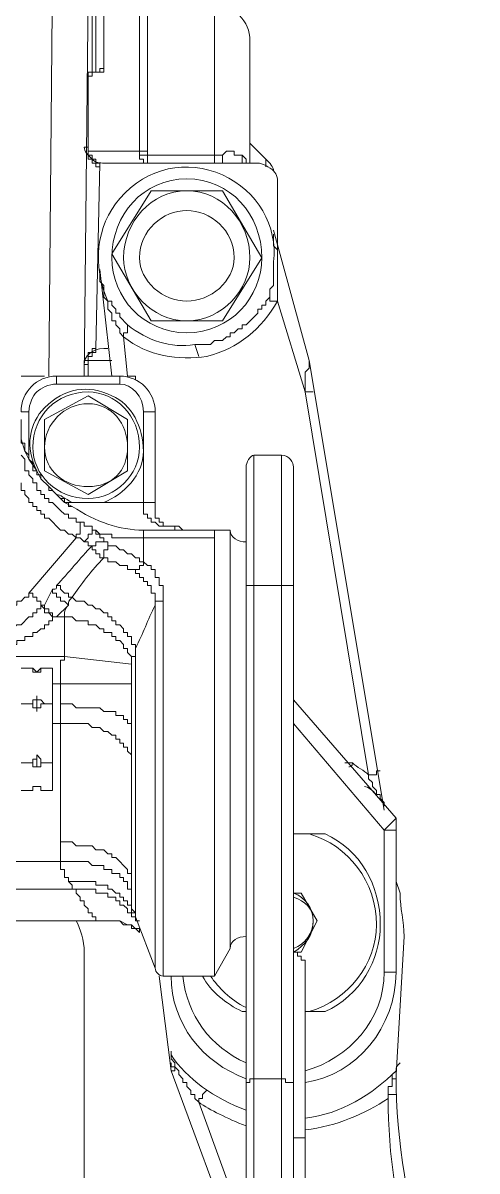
# Model space of a CAD drawing. Header units: millimetres. Extents: x 25083 to 52777, y 24772 to 45779.
# Drawn here: x 49186.8 to 49229.5, y 36173.7 to 36281.8 of the extents above; entities that cross this region are included whole.
import ezdxf

# ---------------------------------------------------------------- set-up
doc = ezdxf.new("R2010")
doc.units = ezdxf.units.MM
doc.layers.add('小车', color=7, linetype='Continuous')
doc.styles.add('标准', font='', dxfattribs={"width": 0.667})
doc.styles.get('标准').set_extended_font_data('FangSong_GB2312')
doc.dimstyles.new('标准', dxfattribs={"dimtxt": 35, "dimasz": 4, "dimexe": 2, "dimexo": 0, "dimtad": 1, "dimdec": 1, "dimzin": 9, "dimdsep": 46, "dimtxsty": '标准', "dimcen": 0, "dimdle": 6, "dimazin": 2, "dimtfac": 1, "dimtdec": 1, "dimtmove": 0, "dimatfit": 3, "dimfxl": 1, "dimtolj": 1, "dimtzin": 0, "dimarcsym": 0})

# ---------------------------------------------------------------- blocks, each defined once
blk = doc.blocks.new('zw$D2F4')
at = {"color": 7, "lineweight": 5}
for points in [[(304.51, 397.35), (304.51, 411.84)], [(299.69, 405.9), (299.32, 368.02)], [(303.4, 396.61), (303.4, 405.9)], [(303.77, 404.78), (303.77, 396.61)], [(303.03, 404.04), (302.66, 368.02)], [(307.86, 403.3), (307.86, 389.18)], [(308.6, 389.18), (308.6, 402.92)], [(314.91, 402.92), (314.91, 388.07)], [(318.25, 399.58), (318.25, 388.07)], [(303.4, 396.61), (303.03, 396.61), (303.03, 396.24)], [(303.03, 396.61), (303.4, 396.61)], [(303.03, 396.61), (303.03, 396.24)], [(303.03, 396.61), (303.03, 396.24)], [(303.77, 396.61), (303.4, 396.61)], [(303.77, 396.61), (303.4, 396.61)], [(303.4, 396.24), (303.4, 396.61)], [(303.4, 396.61), (303.4, 396.24)], [(303.4, 396.24), (303.4, 396.61)], [(303.77, 396.61), (304.51, 396.61), (304.51, 396.98), (304.51, 397.35)], [(304.51, 397.35), (304.51, 396.98), (304.14, 396.98), (304.14, 396.61), (303.77, 396.61)], [(303.4, 396.24), (303.03, 396.24), (303.03, 395.87)], [(303.03, 396.24), (303.03, 395.87)], [(303.03, 389.56), (303.03, 395.87)], [(303.03, 389.56), (302.66, 389.56)], [(304.14, 387.7), (303.77, 387.7), (303.77, 388.07), (303.4, 388.07), (303.4, 388.44), (303.03, 388.44), (303.03, 388.81), (303.03, 389.56), (302.66, 389.56)], [(303.03, 389.18), (303.03, 388.81), (303.4, 388.81), (303.4, 388.44), (303.77, 388.44), (303.77, 388.07), (304.14, 388.07)], [(307.49, 389.18), (307.86, 389.18), (307.86, 388.44), (308.23, 388.44), (308.23, 388.07)], [(307.86, 389.18), (307.86, 388.81), (308.6, 388.81)], [(308.6, 389.18), (307.86, 389.18)], [(307.86, 389.18), (307.86, 388.44), (308.23, 388.44), (308.23, 388.07)], [(308.6, 389.18), (308.6, 388.81)], [(317.51, 388.81), (316.77, 388.81), (316.77, 389.18), (316.03, 389.18), (315.66, 388.81)], [(318.25, 389.93), (319.74, 388.44)], [(318.25, 388.07), (318.25, 389.93)], [(303.77, 370.62), (304.14, 388.07)], [(304.51, 388.07), (319, 388.07)], [(308.97, 388.07), (308.23, 388.07)], [(308.23, 388.07), (308.6, 388.07)], [(314.91, 388.81), (308.6, 388.81)], [(308.6, 388.81), (308.6, 388.07)], [(308.6, 388.07), (308.97, 388.07)], [(315.66, 388.81), (315.66, 388.07)], [(317.51, 388.81), (317.51, 388.07), (317.88, 388.07)], [(317.88, 388.07), (317.88, 388.44), (317.51, 388.81)], [(319.74, 388.44), (319.74, 387.7)], [(320.85, 385.84), (320.85, 379.53)], [(308.97, 385.47), (305.26, 379.53)], [(315.66, 385.47), (308.97, 385.47)], [(319.37, 379.16), (315.66, 385.47)], [(320.48, 381.76), (323.83, 369.5)], [(320.48, 381.39), (320.48, 380.27), (320.85, 379.9), (320.85, 375.07)], [(305.26, 379.53), (308.97, 373.22)], [(315.66, 373.22), (319.37, 379.16)], [(320.48, 378.79), (320.48, 376.56), (320.11, 376.19), (320.11, 375.44)], [(305.26, 368.02), (304.14, 378.04)], [(306.37, 371.73), (306, 372.1), (306, 372.47), (305.63, 372.84), (305.63, 373.22), (305.26, 373.22), (305.26, 373.96), (304.89, 374.33), (304.89, 375.07), (304.51, 375.44), (304.51, 376.56), (304.14, 376.93), (304.14, 377.67)], [(306.74, 372.84), (306, 373.59), (306, 373.96), (305.63, 373.96), (305.63, 374.33), (305.26, 374.7), (305.26, 375.07), (304.89, 375.07)], [(320.11, 375.44), (319.74, 375.07), (319.74, 374.7), (319.37, 374.7), (319.37, 374.33), (319, 374.33), (319, 373.96), (317.88, 372.84), (317.51, 372.84), (317.51, 372.47), (317.14, 372.47), (316.77, 372.1), (316.4, 372.1), (316.4, 371.73), (316.03, 371.73), (315.66, 371.36), (315.28, 371.36), (314.91, 371.36), (314.54, 370.99), (313.06, 370.99)], [(320.11, 375.44), (320.11, 375.07), (320.85, 375.07)], [(323.45, 366.53), (320.85, 375.07)], [(306.74, 372.84), (306.74, 372.1), (306.37, 372.1), (306.37, 371.73)], [(308.97, 373.22), (315.66, 373.22)], [(306.37, 371.73), (306.74, 368.02)], [(302.66, 369.13), (302.66, 369.5), (303.03, 369.5), (303.03, 370.24), (303.4, 370.24), (303.4, 370.62), (303.77, 370.62), (303.77, 370.99)], [(303.77, 370.62), (303.77, 370.24), (303.4, 370.24), (303.4, 369.87), (303.03, 369.87), (303.03, 369.5)], [(304.89, 370.62), (304.51, 370.62)], [(313.06, 370.99), (313.43, 369.87)], [(303.03, 369.5), (302.66, 369.5)], [(323.83, 369.5), (323.83, 368.76), (323.45, 368.39), (323.45, 366.53)], [(330.88, 327.17), (323.83, 369.5)], [(302.66, 369.13), (303.03, 369.13)], [(303.03, 369.13), (303.03, 368.02)], [(298.94, 368.02), (296.72, 368.02)], [(306, 368.02), (300.06, 368.02)], [(300.06, 367.27), (300.06, 368.02)], [(306, 368.02), (306, 367.27)], [(307.49, 368.02), (306.74, 368.02)], [(307.49, 368.02), (307.49, 367.65)], [(300.06, 367.27), (306, 367.27)], [(329.4, 330.51), (323.45, 366.53)], [(323.45, 366.53), (324.2, 366.53)], [(303.03, 366.16), (298.94, 363.93)], [(306.74, 363.93), (303.03, 366.16)], [(296.72, 364.67), (297.46, 364.67)], [(297.46, 360.22), (297.46, 364.67)], [(308.23, 364.67), (309.34, 364.67)], [(308.23, 364.67), (308.23, 356.13)], [(309.34, 355.76), (309.34, 364.67)], [(299.32, 357.62), (298.57, 358.36), (298.2, 359.1), (297.46, 360.22), (297.09, 360.96), (296.72, 362.08), (296.72, 363.93)], [(299.32, 357.62), (298.57, 358.36), (298.57, 358.73), (298.2, 358.73), (298.2, 359.1), (297.83, 359.1), (297.83, 359.85), (297.46, 360.22), (297.46, 360.59), (297.09, 360.96), (297.09, 361.7), (296.72, 361.7), (296.72, 362.45), (296.72, 363.93)], [(298.94, 363.93), (298.94, 359.1)], [(306.74, 359.1), (306.74, 363.93)], [(296.72, 360.59), (297.09, 360.22), (297.09, 359.1), (297.46, 359.1), (297.46, 358.73), (297.83, 358.36), (297.83, 357.99), (298.2, 357.99), (298.2, 357.25), (298.57, 357.25), (298.57, 356.88), (298.94, 356.88), (298.94, 356.5), (299.32, 356.5), (299.32, 356.13), (299.69, 356.13), (300.06, 355.76), (300.43, 355.39), (300.8, 355.02), (301.17, 355.02), (301.17, 354.65), (301.91, 354.65), (301.91, 354.28), (302.29, 354.28)], [(318.63, 360.59), (321.23, 360.59)], [(318.63, 360.59), (318.63, 273.69)], [(321.23, 273.69), (321.23, 360.59)], [(298.94, 359.1), (303.03, 356.88)], [(303.03, 356.88), (306.74, 359.1)], [(317.88, 359.48), (317.88, 273.69)], [(322.34, 273.69), (322.34, 359.48)], [(301.91, 352.79), (301.54, 353.16), (301.17, 353.16), (300.8, 353.53), (300.43, 353.53), (299.32, 354.65), (298.94, 354.65), (298.94, 355.02), (298.57, 355.02), (298.57, 355.39), (298.2, 355.39), (298.2, 355.76), (297.83, 355.76), (297.83, 356.13), (297.46, 356.13), (297.46, 356.5), (297.09, 356.88), (297.09, 357.25), (296.72, 357.25), (296.72, 357.99)], [(300.06, 356.88), (299.32, 357.62)], [(299.32, 357.62), (299.32, 357.25)], [(300.8, 356.13), (300.8, 356.5), (300.43, 356.5), (299.69, 357.25), (299.32, 357.25)], [(301.54, 355.76), (300.8, 356.13), (300.06, 356.88)], [(309.34, 356.13), (300.8, 356.13)], [(301.54, 355.76), (301.17, 355.76), (301.17, 356.13), (300.8, 356.13)], [(308.23, 356.13), (308.23, 355.02), (308.6, 355.02), (308.6, 354.65), (308.97, 354.65), (308.97, 354.28), (309.34, 354.28), (309.71, 353.91), (311.2, 353.91), (311.2, 353.53), (312.68, 353.53)], [(309.34, 355.76), (309.34, 356.13), (308.23, 356.13)], [(312.68, 353.53), (311.94, 353.53), (311.57, 353.91), (310.08, 353.91), (310.08, 354.28), (309.71, 354.28), (309.71, 354.65), (309.34, 354.65), (309.34, 355.76)], [(302.29, 354.28), (302.29, 353.16), (301.91, 353.16), (301.91, 352.79)], [(302.29, 354.28), (302.66, 354.28), (302.66, 353.91), (303.4, 353.91), (303.4, 353.53)], [(303.4, 353.53), (303.4, 353.16), (303.03, 353.16), (303.03, 352.79), (302.66, 352.42)], [(303.4, 353.53), (303.77, 353.53), (303.77, 353.16), (304.14, 353.16), (304.14, 352.79), (304.51, 352.79), (304.51, 352.42)], [(303.4, 353.53), (303.77, 353.53), (304.14, 353.16), (305.26, 353.16), (305.26, 352.79), (308.23, 352.79)], [(316.03, 353.53), (308.23, 353.53)], [(308.23, 350.56), (308.23, 353.53)], [(312.68, 353.53), (315.28, 353.53)], [(314.91, 353.53), (312.68, 353.53)], [(314.91, 353.53), (315.28, 353.53)], [(315.28, 353.53), (314.91, 353.53), (314.91, 352.79)], [(316.4, 353.53), (316.03, 353.53)], [(316.4, 353.53), (316.4, 314.17)], [(297.46, 347.59), (301.91, 352.79)], [(302.66, 352.42), (302.29, 352.79), (301.91, 352.79)], [(303.4, 352.05), (303.03, 352.05), (303.03, 352.42), (302.66, 352.42)], [(304.51, 352.42), (303.77, 352.42), (303.77, 352.05), (303.4, 352.05)], [(304.51, 352.42), (304.89, 352.42), (304.89, 352.05)], [(308.23, 352.79), (314.91, 352.79)], [(314.91, 352.79), (314.91, 311.57)], [(304.51, 350.93), (304.14, 350.93), (304.14, 351.31), (303.77, 351.31), (303.77, 351.68), (303.4, 351.68), (303.4, 352.05)], [(304.89, 352.05), (304.89, 351.68), (304.51, 351.68), (304.51, 350.93)], [(304.89, 352.05), (305.63, 352.05), (306, 351.68), (306.37, 351.68), (306.74, 351.31), (307.11, 351.31), (307.49, 350.93), (307.86, 350.93), (307.86, 350.56), (308.23, 350.56)], [(307.49, 349.45), (307.49, 349.82), (306.74, 349.82), (306.74, 350.19), (306, 350.19), (305.63, 350.56), (304.89, 350.56), (304.89, 350.93), (304.51, 350.93)], [(308.23, 350.56), (308.23, 350.19), (307.86, 350.19), (307.86, 349.82), (307.49, 349.82), (307.49, 349.45)], [(308.23, 350.56), (308.6, 350.19), (308.97, 350.19), (308.97, 349.82), (309.34, 349.82), (309.34, 349.08), (309.71, 349.08), (309.71, 348.33), (310.08, 348.33), (310.08, 346.85)], [(309.34, 346.48), (309.34, 347.59), (308.97, 347.59), (308.97, 348.33), (308.6, 348.33), (308.6, 348.71), (308.23, 348.71), (308.23, 349.08), (307.86, 349.08), (307.86, 349.45), (307.49, 349.45)], [(298.94, 346.48), (299.69, 347.96)], [(299.69, 347.96), (299.69, 347.59), (300.06, 347.59), (300.06, 347.22), (300.43, 347.22), (300.43, 346.85), (300.8, 346.85), (301.17, 346.48)], [(300.06, 348.33), (300.43, 348.33), (300.43, 347.96), (300.8, 347.59), (301.17, 347.59), (301.17, 347.22), (301.54, 347.22)], [(318.63, 348.33), (317.88, 348.33), (317.88, 347.96)], [(318.63, 348.33), (321.23, 348.33)], [(321.23, 348.33), (322.34, 348.33), (322.34, 347.96)], [(295.6, 346.48), (296.34, 346.48), (296.34, 346.85), (296.72, 346.85), (297.09, 347.22), (297.46, 347.22), (297.46, 347.59)], [(298.57, 346.48), (298.57, 346.85), (298.2, 346.85), (298.2, 347.22), (297.83, 347.22), (297.83, 347.59), (297.46, 347.59)], [(301.54, 347.22), (301.91, 346.85), (302.66, 346.85), (303.03, 346.48), (303.4, 346.48), (303.77, 346.11), (304.14, 346.11), (304.51, 345.74), (304.89, 345.74), (304.89, 345.36), (305.26, 345.36), (305.26, 344.99), (305.63, 344.99), (305.63, 344.62), (306, 344.62), (306.37, 344.25), (306.37, 343.88), (306.74, 343.88), (306.74, 343.51), (307.11, 343.51), (307.11, 342.76), (307.49, 342.76), (307.49, 342.39)], [(309.34, 346.48), (309.34, 346.85), (310.08, 346.85)], [(310.08, 311.57), (310.08, 346.85)], [(293.37, 343.88), (295.23, 343.88), (295.23, 344.25), (295.97, 344.25), (296.34, 344.62), (296.72, 344.62), (297.46, 345.36), (297.83, 345.36), (297.83, 345.74), (298.2, 345.74), (298.2, 346.11), (298.57, 346.11), (298.57, 346.48)], [(298.57, 346.48), (298.94, 346.11), (298.94, 345.74), (299.32, 345.74), (299.69, 345.36)], [(300.06, 345.36), (299.69, 345.36), (299.69, 345.74), (299.32, 345.74), (299.32, 346.11), (298.94, 346.11), (298.94, 346.48)], [(301.17, 346.48), (300.06, 345.36)], [(309.34, 346.48), (309.34, 312.31)], [(299.69, 345.36), (299.69, 344.99), (299.32, 344.99), (299.32, 344.62), (298.94, 344.62), (298.94, 344.25), (298.57, 344.25), (298.2, 343.88), (297.83, 343.88), (297.83, 343.51), (297.09, 343.51), (297.09, 343.14), (296.34, 343.14), (296.34, 342.76), (295.97, 342.76), (295.6, 342.76)], [(300.8, 345.36), (300.06, 345.36)], [(300.8, 345.36), (300.8, 341.65)], [(300.8, 345.36), (301.54, 345.36), (301.91, 344.99), (303.03, 344.99), (303.03, 344.62), (303.77, 344.62), (304.14, 344.25), (304.51, 344.25), (304.51, 343.88), (305.26, 343.88), (305.26, 343.51), (305.63, 343.51), (305.63, 343.14), (306, 343.14), (306.37, 342.76), (306.37, 342.39), (306.74, 342.39), (306.74, 342.02), (307.11, 341.65), (307.11, 340.91)], [(295.97, 341.65), (300.8, 341.65)], [(300.43, 339.05), (300.43, 341.28), (300.8, 341.28), (300.8, 341.65)], [(300.8, 341.65), (307.11, 340.91)], [(307.49, 342.39), (307.49, 341.65), (307.11, 341.65), (307.11, 340.91)], [(307.49, 317.14), (307.49, 342.39)], [(297.46, 340.54), (296.72, 340.54)], [(297.83, 340.54), (297.46, 340.54)], [(297.46, 340.54), (297.83, 340.54), (297.83, 340.16), (298.2, 340.16)], [(298.2, 340.16), (297.83, 340.54)], [(298.2, 340.16), (298.57, 340.54)], [(298.2, 340.16), (298.57, 340.16), (298.57, 340.54), (298.94, 340.54)], [(298.94, 340.54), (298.57, 340.54)], [(299.69, 340.54), (298.94, 340.54)], [(299.69, 329.02), (299.69, 340.54)], [(307.11, 340.91), (307.11, 339.05)], [(300.43, 339.05), (299.69, 339.05)], [(300.43, 339.05), (307.11, 339.05)], [(300.43, 337.19), (300.43, 339.05)], [(296.72, 337.19), (297.46, 337.19)], [(298.2, 337.94), (298.2, 337.57), (297.83, 337.57), (297.83, 337.19), (297.46, 337.19)], [(297.46, 337.19), (297.83, 337.19), (297.83, 336.82), (298.2, 336.82), (298.2, 336.45)], [(298.2, 337.94), (298.2, 336.45)], [(298.94, 337.19), (298.57, 337.57), (298.2, 337.57), (298.2, 337.94)], [(298.2, 336.45), (298.2, 336.82), (298.57, 336.82), (298.57, 337.19), (298.94, 337.19)], [(298.94, 337.19), (299.69, 337.19)], [(300.43, 337.19), (300.43, 324.2)], [(300.43, 337.19), (301.54, 337.19), (301.91, 336.82), (304.14, 336.82), (304.51, 336.45), (305.63, 336.45), (305.63, 336.08), (306, 336.08), (306.37, 336.08), (306.37, 335.71), (306.74, 335.71), (306.74, 335.34), (307.11, 335.34), (307.11, 334.97)], [(331.99, 326.42), (322.34, 337.57)], [(299.69, 335.34), (300.43, 335.34)], [(300.43, 335.34), (303.03, 335.34), (303.4, 334.97), (304.14, 334.97), (304.51, 334.59), (304.89, 334.59), (305.26, 334.22), (305.63, 334.22), (305.63, 333.85), (306, 333.85), (306, 333.48), (306.37, 333.48), (306.37, 333.11), (306.74, 333.11), (306.74, 332.74), (307.11, 332.37), (307.11, 331.62)], [(307.11, 320.48), (307.11, 334.97)], [(330.88, 325.31), (322.34, 335.34)], [(298.2, 332.37), (298.2, 331.99), (297.83, 331.99), (297.83, 331.62), (297.46, 331.62)], [(298.2, 332.37), (298.2, 331.25)], [(298.94, 331.62), (298.57, 331.62), (298.57, 331.99), (298.2, 332.37)], [(296.72, 331.62), (297.46, 331.62)], [(297.46, 331.62), (297.83, 331.62), (297.83, 331.25), (298.2, 331.25)], [(298.2, 331.25), (298.57, 331.25), (298.57, 331.62), (298.94, 331.62)], [(298.94, 331.62), (299.69, 331.62)], [(330.51, 330.88), (330.14, 330.88), (330.14, 330.51), (329.4, 330.51)], [(330.14, 328.65), (330.14, 329.02), (329.77, 329.4), (329.77, 329.77), (329.4, 330.14), (329.4, 330.51)], [(296.72, 329.02), (297.46, 329.02)], [(297.83, 329.4), (297.83, 329.02), (297.46, 329.02)], [(298.2, 329.4), (297.83, 329.4)], [(298.2, 329.4), (297.83, 329.4)], [(298.2, 329.4), (298.57, 329.4)], [(298.57, 329.4), (298.2, 329.4)], [(298.94, 329.02), (298.57, 329.02), (298.57, 329.4)], [(298.94, 329.02), (299.69, 329.02)], [(330.14, 328.65), (330.51, 328.65), (330.51, 328.28), (330.88, 327.91), (330.88, 327.54)], [(331.99, 326.42), (330.88, 325.31)], [(330.88, 325.31), (331.99, 325.31)], [(330.88, 325.31), (330.88, 311.94)], [(331.99, 311.94), (331.99, 325.31)], [(300.43, 322.34), (300.43, 324.2)], [(307.11, 320.48), (307.11, 321.23), (306.74, 321.23), (306.74, 321.6), (305.63, 322.71), (305.26, 322.71), (305.26, 323.08), (304.89, 323.08), (304.51, 323.45), (303.77, 323.45), (303.4, 323.83), (301.91, 323.83), (301.54, 324.2), (300.43, 324.2)], [(325.31, 324.94), (322.34, 324.94)], [(300.43, 322.34), (295.23, 322.34)], [(301.17, 320.48), (301.17, 320.85), (300.8, 320.85), (300.8, 321.6), (300.43, 321.6), (300.43, 322.34)], [(300.43, 322.34), (303.03, 322.34), (303.4, 321.97), (304.51, 321.97), (304.51, 321.6), (305.26, 321.6), (305.26, 321.23), (305.63, 321.23), (306, 321.23), (306, 320.85), (306.37, 320.85), (306.37, 320.48), (306.74, 320.48), (306.74, 319.74), (307.11, 319.74), (307.11, 319.37)], [(301.91, 319.74), (301.54, 319.74), (301.54, 320.11), (301.17, 320.48)], [(301.17, 320.48), (303.77, 320.48), (303.77, 320.11), (304.89, 320.11), (304.89, 319.74), (305.26, 319.74), (305.63, 319.37), (306, 319.37), (306, 319), (306.37, 319), (306.37, 318.63), (306.74, 318.63), (306.74, 318.25), (307.11, 318.25), (307.11, 317.51), (307.49, 317.51), (307.49, 317.14)], [(307.11, 320.48), (307.11, 319.37)], [(332.37, 319.37), (331.99, 320.48)], [(295.23, 319.74), (301.91, 319.74)], [(303.77, 316.77), (303.77, 317.14), (303.4, 317.14), (303.4, 317.51), (303.03, 317.51), (303.03, 317.88), (302.66, 318.25), (302.66, 318.63), (302.29, 318.63), (302.29, 319), (301.91, 319.37), (301.91, 319.74)], [(301.91, 319.74), (303.77, 319.74), (303.77, 319.37), (304.89, 319.37), (304.89, 319), (305.63, 319), (305.63, 318.63), (306, 318.63), (306, 318.25), (306.37, 318.25), (306.74, 317.88), (306.74, 317.51), (307.11, 317.51), (307.11, 317.14), (307.49, 317.14), (307.49, 316.77), (307.86, 316.77)], [(307.11, 319.37), (307.11, 317.88), (307.49, 317.51), (307.49, 317.14)], [(323.08, 319.37), (322.34, 319.37)], [(324.57, 316.77), (323.08, 319.37)], [(303.77, 316.77), (294.12, 316.77)], [(303.77, 316.77), (294.12, 316.77)], [(303.77, 316.77), (306, 316.77), (306.74, 316.4), (307.11, 316.4), (307.86, 315.66)], [(303.77, 316.77), (306, 316.77), (306.37, 316.4), (307.11, 316.4), (307.11, 316.03), (307.49, 316.03), (307.86, 316.03), (307.86, 315.66)], [(307.49, 317.14), (309.34, 312.31)], [(323.08, 313.8), (324.57, 316.77)], [(323.45, 313.06), (323.08, 313.06), (323.08, 313.43), (322.71, 313.43), (322.71, 313.8), (322.34, 313.8), (322.34, 314.54)], [(331.99, 302.29), (332.74, 315.28)], [(302.66, 313.8), (302.66, 7.06)], [(316.4, 314.17), (314.91, 311.57)], [(322.71, 313.8), (323.08, 313.8)], [(323.45, 313.06), (323.45, 290.03)], [(309.71, 311.57), (310.83, 302.66)], [(310.08, 311.57), (314.91, 311.57)], [(331.99, 311.94), (330.88, 311.94)], [(317.51, 308.23), (317.88, 308.23)], [(323.45, 308.23), (325.31, 308.23)], [(311.2, 303.03), (311.2, 303.4), (310.83, 303.77), (310.83, 304.14)], [(310.83, 303.4), (310.83, 303.03), (311.2, 303.03)], [(310.83, 302.66), (311.2, 302.66), (311.2, 303.03)], [(317.14, 285.58), (310.83, 302.66)], [(313.43, 299.69), (313.06, 300.06), (313.06, 300.43), (312.68, 300.43), (312.68, 300.8), (312.31, 301.17), (312.31, 301.54), (311.94, 301.54), (311.94, 301.91), (311.57, 302.29), (311.57, 302.66), (311.2, 303.03)], [(331.99, 302.66), (331.62, 302.29), (331.62, 301.91)], [(318.63, 301.91), (318.25, 301.91), (318.25, 301.54), (317.88, 301.54), (317.88, 301.17)], [(321.23, 301.91), (318.63, 301.91)], [(321.23, 301.91), (321.6, 301.91), (321.6, 301.54), (322.34, 301.54), (322.34, 301.17)], [(331.25, 300.06), (331.25, 301.17), (331.62, 301.17), (331.62, 301.91)], [(331.99, 302.29), (331.99, 301.91), (331.62, 301.91)], [(314.17, 300.8), (313.8, 300.43), (313.8, 300.06), (313.43, 300.06), (313.43, 299.69)], [(331.99, 300.43), (331.25, 300.43), (331.25, 300.06)], [(313.43, 299.69), (317.88, 287.43)], [(323.45, 297.83), (323.45, 297.09)], [(323.45, 296.34), (322.34, 296.34), (322.34, 295.97)]]:
    blk.add_lwpolyline(points, dxfattribs=at)
for points in [[(318.25, 399.58), (318.25, 401.44), (316.77, 402.92), (314.91, 402.92)], [(303.4, 396.61), (303.4, 396.61), (303.4, 396.61), (303.4, 396.61)], [(303.4, 396.61), (303.4, 396.61), (303.4, 396.61), (303.4, 396.61)], [(303.4, 396.61), (303.4, 396.61), (303.4, 396.61), (303.4, 396.61)], [(303.03, 396.24), (303.03, 396.24), (303.03, 396.24), (303.03, 395.87)], [(303.03, 396.24), (303.03, 396.24), (303.03, 396.24), (303.03, 396.24)], [(303.03, 396.24), (303.03, 396.24), (303.03, 396.24), (303.03, 396.24)], [(303.03, 396.24), (303.03, 396.24), (303.03, 396.24), (303.03, 396.24)], [(303.03, 396.24), (303.03, 396.24), (303.03, 396.24), (303.03, 396.24)], [(303.03, 396.24), (303.03, 396.24), (303.03, 396.24), (303.03, 396.24)], [(318.25, 390.3), (318.25, 390.3), (318.25, 389.93), (318.25, 389.93)], [(302.66, 389.56), (302.66, 389.18), (303.03, 388.81), (303.4, 388.44)], [(303.03, 389.56), (303.03, 389.56), (303.03, 389.56), (303.03, 389.18)], [(307.49, 389.18), (306, 389.18), (304.51, 389.18), (303.03, 389.18)], [(307.86, 389.18), (307.86, 389.18), (307.49, 389.18), (307.49, 389.18)], [(307.86, 389.18), (307.86, 389.18), (307.86, 389.18), (307.86, 389.18)], [(303.4, 388.44), (303.77, 388.07), (304.14, 388.07), (304.51, 388.07)], [(304.14, 388.07), (304.14, 388.07), (304.14, 388.07), (304.14, 388.07)], [(306, 384.73), (308.6, 387.7), (312.31, 388.44), (315.66, 386.96)], [(314.91, 388.81), (314.91, 388.81), (315.28, 388.81), (315.66, 388.81)], [(320.48, 387.33), (320.11, 387.7), (319.37, 388.07), (319, 388.07)], [(320.48, 387.33), (320.48, 387.7), (320.11, 388.07), (319.74, 388.44)], [(315.66, 386.96), (319, 385.47), (320.85, 382.13), (320.48, 378.79)], [(320.85, 385.84), (320.85, 386.58), (320.85, 386.96), (320.48, 387.33)], [(304.89, 375.07), (303.4, 378.41), (303.77, 382.13), (306, 384.73)], [(304.14, 378.04), (304.14, 378.04), (304.14, 378.04), (304.14, 377.67)], [(314.17, 369.87), (317.14, 370.62), (319.37, 372.47), (320.85, 375.07)], [(306.74, 372.84), (308.6, 371.36), (310.83, 370.62), (313.06, 370.99)], [(306.37, 371.73), (308.6, 369.87), (311.57, 369.5), (314.17, 369.87)], [(302.66, 369.13), (302.66, 369.87), (303.4, 370.62), (304.51, 370.62)], [(303.77, 370.62), (303.77, 370.62), (303.77, 370.62), (303.77, 370.62)], [(303.03, 369.5), (303.03, 369.5), (303.03, 369.13), (303.03, 369.13)], [(303.03, 369.5), (303.77, 369.5), (304.51, 369.5), (305.26, 369.5)], [(323.83, 369.5), (323.83, 369.5), (323.83, 369.5), (323.83, 369.5)], [(300.06, 368.02), (298.2, 368.02), (296.72, 366.53), (296.72, 364.67)], [(309.34, 364.67), (309.34, 366.53), (307.86, 368.02), (306, 368.02)], [(298.2, 366.53), (297.83, 366.16), (297.46, 365.42), (297.46, 364.67)], [(300.06, 367.27), (299.32, 367.27), (298.57, 366.9), (298.2, 366.53)], [(298.94, 365.05), (300.8, 366.9), (303.03, 367.27), (305.26, 366.16)], [(308.23, 364.67), (308.23, 366.16), (307.11, 367.27), (306, 367.27)], [(305.26, 366.16), (307.11, 365.42), (308.23, 363.19), (308.23, 360.96)], [(298.2, 359.1), (297.09, 361.33), (297.46, 363.56), (298.94, 365.05)], [(308.23, 360.96), (308.23, 358.73), (306.37, 356.88), (304.51, 356.13)], [(318.63, 360.59), (318.25, 360.59), (317.88, 359.85), (317.88, 359.48)], [(322.34, 359.48), (322.34, 359.85), (321.97, 360.59), (321.23, 360.59)], [(299.32, 357.62), (299.32, 357.62), (299.32, 357.25), (299.32, 357.25)], [(300.06, 356.88), (300.43, 356.88), (300.8, 356.5), (301.54, 356.13)], [(300.8, 356.13), (300.8, 356.13), (300.8, 356.13), (300.8, 356.13)], [(301.54, 355.76), (303.77, 354.28), (306, 353.53), (308.23, 353.53)], [(316.4, 353.53), (316.4, 352.79), (317.14, 352.42), (317.88, 352.42)], [(304.51, 352.42), (304.51, 352.42), (304.51, 352.42), (304.51, 352.42)], [(303.4, 352.05), (302.29, 350.93), (301.17, 349.45), (300.06, 348.33)], [(304.51, 350.93), (303.4, 349.82), (302.29, 348.33), (301.54, 347.22)], [(300.06, 348.33), (300.06, 347.96), (300.06, 347.96), (299.69, 347.96)], [(301.54, 347.22), (301.17, 346.85), (301.17, 346.85), (301.17, 346.48)], [(298.94, 346.48), (298.57, 346.48), (298.57, 346.48), (298.57, 346.48)], [(301.17, 346.48), (300.8, 346.11), (300.8, 345.74), (300.8, 345.36)], [(309.34, 346.48), (308.6, 344.99), (308.23, 343.88), (307.49, 342.39)], [(300.06, 345.36), (300.06, 345.36), (300.06, 345.36), (299.69, 345.36)], [(307.11, 339.05), (307.11, 338.31), (307.11, 337.94), (307.11, 337.19)], [(307.11, 337.19), (307.11, 336.45), (307.11, 335.71), (307.11, 334.97)], [(327.91, 331.62), (327.54, 331.62), (327.54, 331.62), (327.17, 331.62)], [(327.91, 331.62), (327.91, 331.25), (327.54, 331.25), (327.54, 331.25)], [(329.4, 330.51), (329.02, 330.88), (328.28, 331.25), (327.91, 331.62)], [(330.14, 328.65), (329.77, 329.02), (329.4, 329.4), (329.02, 329.4)], [(331.99, 325.31), (331.99, 325.68), (331.99, 326.05), (331.99, 326.42)], [(330.14, 316.4), (330.14, 320.48), (327.54, 323.83), (323.83, 324.94)], [(330.51, 316.4), (330.51, 320.11), (328.65, 323.45), (325.31, 324.94)], [(324.2, 316.77), (324.2, 317.88), (323.45, 319), (322.34, 319.37)], [(324.2, 316.77), (324.2, 317.88), (323.45, 318.63), (322.34, 319)], [(332.74, 315.28), (332.74, 316.77), (332.37, 317.88), (332.37, 319.37)], [(302.66, 313.8), (302.66, 314.91), (302.29, 316.03), (301.91, 316.77)], [(322.34, 313.8), (323.45, 314.54), (324.2, 315.28), (324.2, 316.77)], [(322.34, 314.17), (323.45, 314.54), (324.2, 315.66), (324.2, 316.77)], [(323.83, 308.23), (327.54, 309.34), (330.14, 312.68), (330.14, 316.4)], [(325.31, 308.23), (328.65, 309.71), (330.51, 313.06), (330.51, 316.4)], [(317.88, 315.28), (317.14, 315.28), (316.4, 314.91), (316.4, 314.17)], [(309.34, 312.31), (309.34, 311.94), (309.71, 311.57), (310.08, 311.57)], [(310.83, 311.57), (310.83, 307.11), (313.8, 303.4), (317.88, 301.91)], [(311.94, 311.57), (312.31, 307.86), (314.54, 304.89), (317.88, 303.4)], [(313.8, 311.57), (314.54, 310.08), (316.03, 308.97), (317.51, 308.23)], [(314.54, 311.57), (315.28, 310.46), (316.4, 309.34), (317.88, 308.6)], [(323.45, 301.54), (328.28, 302.29), (331.99, 306.74), (331.99, 311.94)], [(323.45, 302.66), (327.54, 303.77), (330.88, 307.49), (330.88, 311.94)], [(310.83, 304.51), (310.83, 304.51), (310.83, 304.51), (310.83, 304.14)], [(310.83, 304.14), (312.31, 301.91), (314.91, 300.06), (317.88, 298.94)], [(310.83, 302.66), (310.83, 302.66), (310.83, 302.66), (310.83, 302.66)], [(323.45, 298.2), (326.8, 298.57), (329.77, 300.43), (331.99, 302.66)], [(331.99, 302.66), (331.99, 303.03), (331.99, 303.03), (332.37, 303.4)], [(331.99, 302.29), (331.99, 295.97), (333.11, 289.66), (334.97, 283.72)], [(313.43, 299.69), (314.54, 298.94), (316.03, 298.2), (317.88, 297.46)], [(323.45, 297.09), (326.42, 297.46), (329.02, 298.57), (331.25, 300.06)], [(331.25, 300.06), (331.25, 294.86), (331.99, 289.29), (333.85, 284.09)], [(323.45, 297.09), (323.45, 297.09), (323.45, 297.09), (323.45, 297.09)]]:
    blk.add_open_spline(points, degree=3, dxfattribs=at)
for points in [[(312.31, 386.58), (308.23, 386.58), (305.26, 383.24), (305.26, 379.16), (305.26, 375.44), (308.23, 372.1), (312.31, 372.1), (316.4, 372.1), (319.37, 375.44), (319.37, 379.16), (319.37, 383.24), (316.4, 386.58), (312.31, 386.58)], [(312.31, 385.47), (308.97, 385.47), (306.37, 382.5), (306.37, 379.16), (306.37, 376.19), (308.97, 373.22), (312.31, 373.22), (315.66, 373.22), (318.25, 376.19), (318.25, 379.16), (318.25, 382.5), (315.66, 385.47), (312.31, 385.47)], [(312.31, 383.61), (310.08, 383.61), (307.86, 381.76), (307.86, 379.16), (307.86, 376.93), (310.08, 375.07), (312.31, 375.07), (314.54, 375.07), (316.77, 376.93), (316.77, 379.16), (316.77, 381.76), (314.54, 383.61), (312.31, 383.61)], [(303.03, 366.53), (300.06, 366.53), (297.83, 364.3), (297.83, 361.33), (297.83, 358.73), (300.06, 356.5), (303.03, 356.5), (305.63, 356.5), (307.86, 358.73), (307.86, 361.33), (307.86, 364.3), (305.63, 366.53), (303.03, 366.53)], [(303.03, 365.42), (300.8, 365.42), (298.94, 363.56), (298.94, 361.33), (298.94, 359.1), (300.8, 357.62), (303.03, 357.62), (305.26, 357.62), (306.74, 359.1), (306.74, 361.33), (306.74, 363.56), (305.26, 365.42), (303.03, 365.42)]]:
    blk.add_open_spline(points, degree=3, knots=[0, 0, 0, 0, 1, 1, 1, 2, 2, 2, 3, 3, 3, 4, 4, 4, 4], dxfattribs=at)
blk = doc.blocks.new('*D468')
at = {"layer": 'DEFPOINTS', "color": 0}
for p in [(36394.73, 116814.5), (36374.45, 116811.67), (36378.59, 116781.93)]:
    blk.add_point(p, dxfattribs=at)
at = {"layer": '小车', "color": 0, "lineweight": -2}
for p, q in [((36394.73, 116814.5), (36388.79, 116857.13)), ((36374.45, 116811.67), (36396.71, 116814.77)), ((36398.31, 116788.72), (36395.28, 116810.54)), ((36378.59, 116781.93), (36400.85, 116785.03))]:
    blk.add_line(p, q, dxfattribs=at)
at = {"layer": '小车', "color": 0}
for points in [[(36395.94, 116810.63), (36394.62, 116810.44), (36394.73, 116814.5)], [(36398.98, 116788.81), (36397.65, 116788.62), (36398.87, 116784.75)]]:
    blk.add_solid(points, dxfattribs=at)
at = {"layer": '小车', "color": 0, "insert": (36409.43, 116840.3), "char_height": 35, "attachment_point": 5, "rotation": 277.9254, "style": '标准'}
blk.add_mtext('\\A1;30', dxfattribs=at)
blk = doc.blocks.new('A$C1A4175F5')
at = {"layer": '小车'}
dim = blk.add_aligned_dim(p1=(410.909, 592.677), p2=(406.768, 622.421), distance=-20.472, dimstyle='标准', dxfattribs=at)
dim.commit()
dim.dimension.update_dxf_attribs({"geometry": '*D468', "text_midpoint": (441.753, 651.042), "insert": (-35967.681, -116189.253)})

msp = doc.modelspace()

# ---------------------------------------------------------------- block references
msp.add_blockref('zw$D2F4', (48889.923, 35880.503))
at = {"layer": '小车', "ltscale": 10, "xscale": -1, "rotation": 270}
msp.add_blockref('A$C1A4175F5', (48914.945, 35776.933), dxfattribs=at)

doc.saveas('drawing.dxf')
